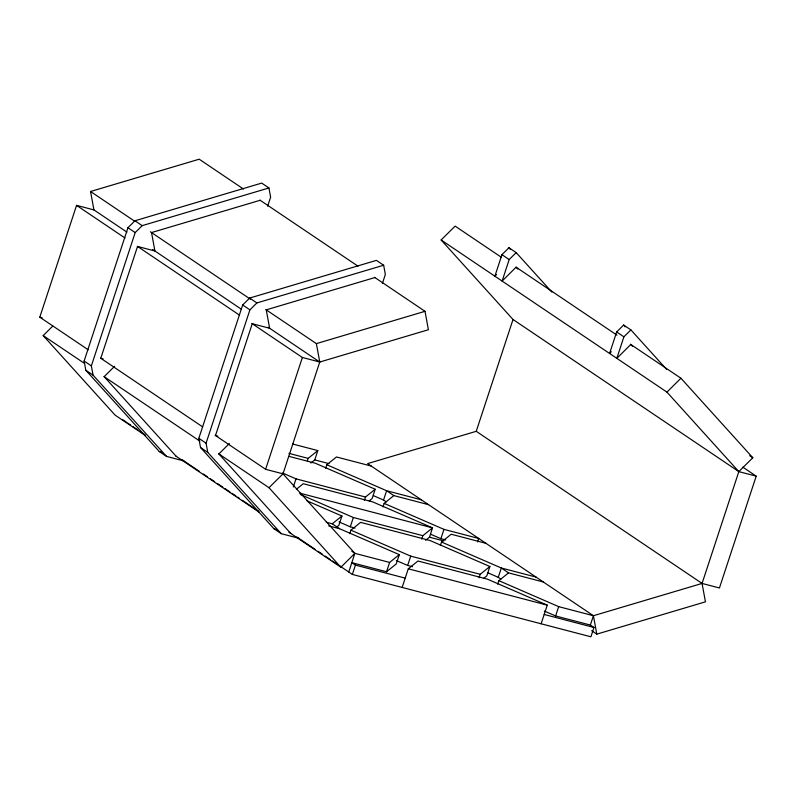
<?xml version="1.0" encoding="UTF-8"?>
<svg xmlns="http://www.w3.org/2000/svg" width="796" height="796" viewBox="0 0 796 796"><rect width="100%" height="100%" fill="white"/><g stroke="black" fill="none" stroke-linecap="round" stroke-linejoin="round"><path stroke-width="1.19" d="M88.266 349.822L39.8 317.176L76.565 205.368L93.928 209.905L126.932 232.133M183.906 460.944L166.533 456.397L159.299 451.521L85.809 370.24L84.117 361.036L127.957 227.706L134.952 220.771L261.705 183.09L268.939 187.965L270.63 197.169L267.655 206.224M166.533 456.397L93.042 375.115L91.351 365.911L135.191 232.581L142.186 225.646L268.939 187.965M298.619 538.215L281.247 533.678L274.013 528.803L200.522 447.521L198.831 438.307L242.671 304.987L249.665 298.052L376.418 260.372L383.652 265.237L385.344 274.441L382.369 283.505M281.247 533.678L207.756 452.387L206.074 443.183L249.904 309.853L256.899 302.928L383.652 265.237M328.708 525.848L339.494 528.673L399.293 554.633L389.612 562.434L354.877 553.349L282.988 473.839L265.615 469.302L302.38 357.484L251.854 323.455M265.844 309.584L316.37 343.623L319.753 362.031L282.988 473.839L268.998 487.709L218.472 453.67M293.326 487.013L296.012 478.854L282.471 472.973M307.365 460.715L308.132 458.387L317.813 450.586L292.659 444.009M310.878 463.023L314.758 459.909L317.813 450.586M325.654 468.247L326.798 464.755L336.479 456.964L371.225 466.048M306.957 500.813L341.942 515.997L338.877 525.32L335.972 527.658M355.096 528.066L350.3 526.813L353.364 517.5L300.331 494.465M349.772 533.658L350.917 530.166L360.598 522.365L430.089 540.544L489.888 566.503L486.834 575.826L483.928 578.165M364.349 500.525L365.493 497.022L375.175 489.232L315.375 463.262L289.018 456.367M375.175 489.232L372.11 498.545L369.205 500.883M348.748 571.986L354.877 553.349L351.782 551.27M544.335 611.059L555.618 615.965L590.353 625.049L593.975 627.487L590.911 636.8L352.359 574.423L355.424 565.1L351.812 562.663L386.548 571.757L396.239 563.956L399.293 554.633M386.249 501.868L383.543 500.047L386.607 490.724L326.798 464.755M383.005 506.893L384.16 503.4L393.841 495.6L428.576 504.684M386.548 571.757L389.612 562.434M551.877 292.102L516.176 252.611L508.942 247.735L501.948 254.67L494.873 276.192L496.614 274.461M412.457 566.702L407.661 565.449L410.726 556.135L350.917 530.166M516.176 252.611L509.181 259.546L502.107 281.068L516.097 267.197L517.748 269.028M402.149 587.438L408.278 568.802L417.96 561.011L487.441 579.18L547.25 605.149L541.121 623.785M421.701 539.161L422.855 535.668L432.536 527.867L372.727 501.898L303.246 483.729L296.47 489.192M425.601 540.305L429.472 537.191L432.536 527.867L299.555 493.092M445.69 539.937L440.894 538.683L443.959 529.37L384.16 503.4M630.412 344.21L680.938 378.239L752.817 457.75L738.827 471.62L702.072 583.428L705.445 601.836L596.801 634.143L593.418 615.726L367.603 463.61L476.247 431.313L513.012 319.495L441.123 239.984L455.123 226.124L501.52 257.377M440.367 545.529L441.511 542.036L451.193 534.235L485.938 543.33M477.56 541.947L478.704 538.454L443.959 529.37M479.063 577.797L480.207 574.304L489.888 566.503M500.973 579.15L498.256 577.319L501.321 568.006L441.511 542.036M497.719 584.174L498.873 580.672L508.554 572.881L543.3 581.966M666.6 369.384L630.89 329.892L623.656 325.017L616.661 331.952L609.587 353.474L611.338 351.733M630.89 329.892L623.895 336.827L616.82 358.349L630.81 344.479L632.462 346.31M555.618 615.965L558.673 606.642L498.873 580.672M590.353 625.049L593.418 615.726L702.072 583.428L719.435 587.975L756.2 476.167L742.797 467.133M144.971 435.243L115.062 415.094L43.183 335.584L52.795 326.052M114.654 366.26L104.157 376.657L176.045 456.168M229.367 443.541L218.87 453.939L290.759 533.449M288.948 532.235L340.877 567.22L354.877 553.349M441.123 239.984L666.939 392.11L680.938 378.239M326.27 522.226L332.26 523.798L341.942 515.997M93.928 209.905L90.555 191.498L199.199 159.2L243.536 189.07M260.173 200.274L151.529 232.571L154.912 250.989L137.539 246.442L100.774 358.25L103.092 358.857M374.896 277.555L266.242 309.853L269.625 328.26L252.252 323.723L215.497 435.531L217.805 436.138M316.37 343.623L425.014 311.316L428.397 329.733L319.753 362.031L302.38 357.484M513.012 319.495L738.827 471.62L756.2 476.167M39.8 317.176L42.118 317.783M314.758 459.909L328.977 463.63M288.968 453.372L308.132 458.387M421.343 499.808L386.607 490.724L393.841 495.6M296.012 478.854L365.493 497.022M159.299 451.521L161.618 452.128M429.472 537.191L443.7 540.902M353.364 517.5L422.855 535.668M536.066 577.09L501.321 568.006L508.554 572.881M410.726 556.135L480.207 574.304M274.013 528.803L276.331 529.41M558.673 606.642L593.418 615.726M408.278 568.802L547.25 605.149M355.424 565.1L405.214 578.125M544.185 614.462L593.975 627.487M373.384 495.629L383.543 500.047M430.745 534.275L440.894 538.683M488.097 572.911L498.256 577.319M339.016 521.917L350.3 526.813M396.378 560.553L407.661 565.449M501.948 254.67L509.181 259.546M616.661 331.952L623.895 336.827M515.957 267.108L617.009 335.176M749.723 455.67L752.817 457.75M260.033 200.184L357.991 266.172M374.488 277.287L425.014 311.316M476.247 431.313L702.072 583.428M134.952 220.771L142.186 225.646M249.665 298.052L256.899 302.928M90.555 191.498L134.892 221.368M150.354 231.785L250.382 299.167M127.957 227.706L135.191 232.581M242.671 304.987L249.904 309.853M152.703 249.496L241.387 309.236M268.192 327.295L319.753 362.031M76.565 205.368L125.022 238.014M137.4 246.352L239.477 315.116M591.647 630.671L596.801 634.143M100.634 358.16L202.721 426.925M215.089 435.263L265.615 469.302M332.26 523.798L339.494 528.673M84.117 361.036L91.351 365.911M198.831 438.307L206.074 443.183M43.183 335.584L84.426 363.374M104.017 376.568L199.915 441.163M85.809 370.24L93.042 375.115M200.522 447.521L207.756 452.387M122.932 419.86L126.544 422.298M127.569 422.984L130.644 425.054M132.683 426.437L137.798 429.88M139.847 431.253L144.962 434.706M182.095 459.72L199.249 471.272M203.338 474.028L207.438 476.784M210.502 478.854L214.592 481.61M217.666 483.679L222.781 487.122M224.82 488.505L229.935 491.948M231.984 493.331L235.835 495.928M237.646 497.142L239.457 498.356M242.282 500.266L258.65 511.291M296.809 537.002L314.987 549.24M318.062 551.31L322.151 554.066M325.216 556.135L330.33 559.578M332.38 560.961L337.494 564.404M339.544 565.787L352.359 574.423M175.896 456.078L259.426 512.345M623.656 325.017L625.318 326.858M666.939 392.11L738.827 471.62M508.942 247.735L510.604 249.576M268.998 487.709L340.877 567.22"/></g></svg>
